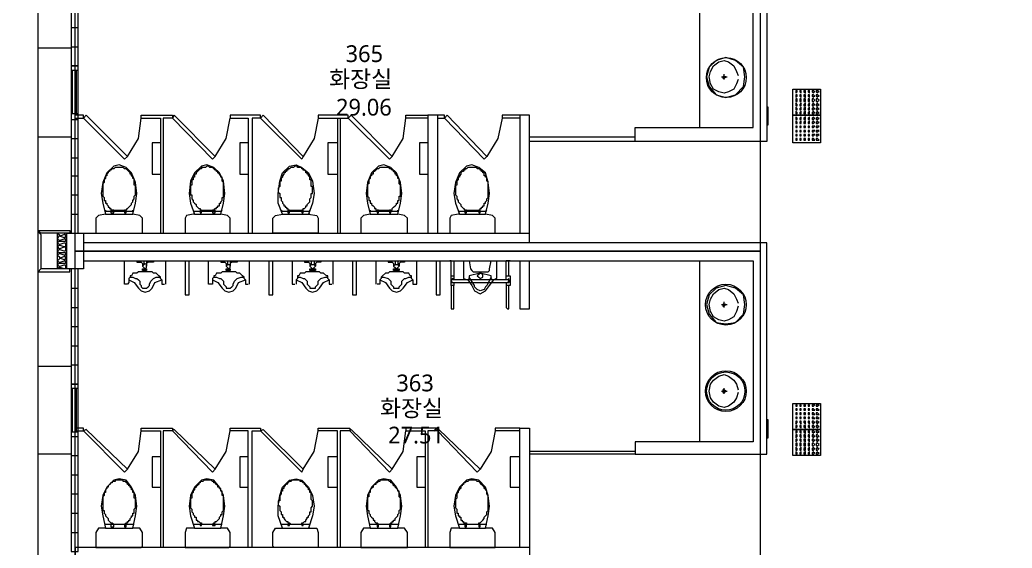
# Model space of a CAD drawing. Header units: millimetres. Extents: x -4020 to 126975, y -1911 to 106713.
# Drawn here: x 61812 to 73053, y 57864 to 63850 of the extents above; entities that cross this region are included whole.
import ezdxf

# ---------------------------------------------------------------- set-up
doc = ezdxf.new("R2010")
doc.units = ezdxf.units.MM
doc.layers.add('PDF_문자', color=7, linetype='Continuous')
doc.layers.add('PDF_형상', color=7, linetype='Continuous')
doc.styles.add('PDF 맑은 고딕', font='malgun.ttf')

msp = doc.modelspace()

# ---------------------------------------------------------------- linework, layer by layer
at = {"layer": 'PDF_형상', "lineweight": 5}
for points in [[(62440, 46073), (62440, 49773), (62440, 51172), (62440, 56270), (62440, 57669), (62440, 61229), (62440, 64975), (62440, 72483), (62440, 83722), (62440, 84064), (52258, 84064), (52258, 87779), (62440, 87779), (62440, 87733), (74083, 87733), (80938, 87733), (80938, 79976), (80938, 72483), (80938, 64975), (80938, 53721), (80938, 42202)], [(74083, 42202), (74083, 53721), (74083, 64975), (74083, 72483), (74083, 79976), (74083, 87733), (62440, 87733), (62440, 87779), (52258, 87779), (52258, 84064), (62440, 84064), (62440, 83722), (71689, 83722), (71689, 72483), (71689, 64975), (70197, 64975), (70197, 61229), (70197, 57669), (70197, 49773), (71689, 49773), (71689, 42218)], [(67772, 39389), (67772, 41798), (62020, 41798), (62020, 84002)], [(70274, 64354), (70274, 64882), (70274, 62473), (68782, 62473), (68782, 62628), (70119, 62628), (70119, 64882), (70119, 64354)], [(69513, 62628), (69513, 64882), (69513, 64354)], [(62393, 64633), (62393, 61431), (62471, 61431), (62471, 64633)], [(62393, 63763), (62471, 63763)], [(62393, 63530), (62020, 63530)], [(62393, 63545), (62471, 63545)], [(62393, 63328), (62471, 63328)], [(69948, 63172), (69932, 63125), (69901, 63063), (69839, 63032), (69792, 63017), (69730, 63032), (69668, 63063), (69637, 63125), (69621, 63203), (69637, 63265), (69668, 63328), (69730, 63374), (69792, 63390), (69839, 63374), (69901, 63328), (69932, 63265), (69948, 63219)], [(62409, 62783), (62409, 63281)], [(62455, 62783), (62455, 63281)], [(69761, 63203), (69823, 63203)], [(69792, 63172), (69792, 63234)], [(62440, 62737), (62533, 62737), (62999, 62271), (63030, 62302), (62564, 62768), (62533, 62737), (62533, 62768), (62440, 62768)], [(63030, 62302), (63155, 62504), (63186, 62737), (63186, 62768), (63543, 62768), (63543, 62737), (63994, 62271), (64025, 62302), (63559, 62768), (63543, 62737), (63435, 62737), (63435, 61431)], [(63186, 62737), (63404, 62737), (63404, 61431)], [(64025, 62302), (64150, 62504), (64196, 62737)], [(65020, 62302), (65005, 62271), (64538, 62737), (64538, 62768), (64196, 62768), (64196, 62737), (64398, 62737), (64398, 61431)], [(65191, 62737), (65440, 62737), (65533, 62737), (65564, 62768), (66031, 62302), (65999, 62271), (65533, 62737), (65533, 62768), (65191, 62768), (65191, 62737), (65145, 62504), (65020, 62302), (64569, 62768), (64538, 62737), (64445, 62737), (64445, 61431)], [(65409, 62737), (65409, 61431)], [(65440, 62737), (65440, 61431)], [(66031, 62302), (66155, 62504), (66186, 62737), (66186, 62768), (66435, 62768), (66435, 61431)], [(66435, 62737), (66186, 62737)], [(66544, 62737), (66621, 62737), (66652, 62768), (67103, 62302), (67072, 62271), (66621, 62737), (66621, 62768), (66544, 62768), (66435, 62768)], [(66544, 62768), (66544, 61431)], [(67585, 61322), (67585, 62768), (67476, 62768), (67274, 62768), (67274, 62737), (67228, 62504), (67103, 62302)], [(67476, 62737), (67274, 62737)], [(67476, 62768), (67476, 61431)], [(62393, 62519), (62020, 62519)], [(62393, 62504), (62471, 62504)], [(68782, 62519), (67585, 62519)], [(63404, 62457), (63310, 62457), (63310, 62100), (63404, 62100)], [(64398, 62457), (64305, 62457), (64305, 62100), (64398, 62100)], [(65409, 62457), (65300, 62457), (65300, 62100), (65409, 62100)], [(66435, 62457), (66341, 62457), (66341, 62100), (66435, 62100)], [(68782, 62473), (67585, 62473)], [(62393, 62286), (62471, 62286)], [(64787, 61649), (65098, 61649), (65082, 61649), (65176, 61633), (65191, 61602), (65191, 61431), (64694, 61431), (64678, 61431), (64678, 61602), (64709, 61633), (64787, 61649), (64740, 61773), (64740, 61882), (64756, 62022), (64787, 62115), (64865, 62193), (64942, 62208), (65005, 62177), (65082, 62115), (65129, 62022), (65145, 61882), (65129, 61773), (65082, 61649)], [(62393, 62084), (62471, 62084)], [(62393, 61866), (62471, 61866)], [(62393, 61649), (62471, 61649)], [(62782, 61695), (62782, 61680), (63093, 61680), (63093, 61695)], [(62782, 61649), (63093, 61649)], [(63777, 61695), (63777, 61680), (63792, 61680), (64087, 61680), (64103, 61695)], [(63792, 61649), (64087, 61649)], [(64771, 61695), (64787, 61680), (65082, 61680), (65098, 61680), (65098, 61695)], [(65782, 61695), (65782, 61680), (66093, 61680), (66093, 61695)], [(65782, 61649), (66093, 61649)], [(66777, 61695), (66777, 61680), (66792, 61680), (67088, 61680), (67103, 61695)], [(66792, 61649), (67088, 61649)], [(62533, 61431), (62533, 61027), (62346, 61027), (62346, 61431), (67585, 61431)], [(62533, 61120), (70119, 61120), (70119, 59068), (68782, 59068), (68782, 58928), (70274, 58928), (70274, 61322), (62533, 61322)], [(63046, 60903), (63108, 60872), (63155, 60809), (63186, 60778), (63233, 60763), (63279, 60778), (63310, 60809), (63341, 60872), (63419, 60903), (63404, 60918), (63404, 60934), (63388, 60949), (63357, 60980), (63326, 60980), (63310, 60996), (63264, 60996), (63233, 60996), (63186, 60996), (63155, 60996), (63139, 60980), (63124, 60980), (63093, 60980), (63077, 60949), (63062, 60949), (63062, 60934), (63046, 60918), (63046, 60903), (63046, 60872), (63030, 60856), (63015, 60856), (62999, 60856), (62999, 60996), (62999, 61120)], [(63139, 61120), (63139, 61105), (63186, 61105), (63201, 61089), (63201, 61058)], [(63326, 61120), (63326, 61105), (63264, 61105), (63248, 61089), (63248, 61058), (63248, 61074), (63233, 61089), (63217, 61074), (63201, 61058), (63217, 61042), (63233, 61027), (63248, 61042), (63248, 61058)], [(63217, 61120), (63217, 61074)], [(63248, 61120), (63248, 61074)], [(63466, 60856), (63466, 60996), (63466, 61120)], [(63683, 61120), (63683, 60732), (63730, 60732), (63730, 61120)], [(63994, 60903), (64056, 60872), (64103, 60809), (64134, 60778), (64181, 60763), (64227, 60778), (64258, 60809), (64290, 60872), (64367, 60903), (64352, 60918), (64352, 60934), (64336, 60949), (64305, 60980), (64274, 60980), (64258, 60996), (64212, 60996), (64181, 60996), (64134, 60996), (64103, 60996), (64087, 60980), (64072, 60980), (64041, 60980), (64025, 60949), (64010, 60949), (64010, 60934), (63994, 60918), (63994, 60903), (63994, 60872), (63994, 60856), (63979, 60856), (63963, 60856), (63948, 60856), (63948, 60996), (63948, 61120)], [(64087, 61120), (64087, 61105), (64134, 61105), (64150, 61089), (64150, 61058)], [(64274, 61120), (64274, 61105), (64212, 61105), (64196, 61089), (64196, 61058), (64196, 61074), (64181, 61074), (64165, 61074), (64150, 61058), (64165, 61042), (64181, 61027), (64196, 61042), (64196, 61058)], [(64165, 61120), (64165, 61074)], [(64196, 61120), (64196, 61074)], [(64414, 60856), (64414, 60996), (64414, 61120)], [(64632, 61120), (64632, 60732), (64678, 60732), (64678, 61120)], [(64896, 61120), (64896, 60996), (64896, 60856), (64911, 60856), (64927, 60856)], [(65036, 61120), (65036, 61105), (65082, 61105), (65098, 61089), (65098, 61058)], [(65222, 61120), (65222, 61105), (65176, 61105), (65160, 61089), (65160, 61058), (65145, 61074), (65129, 61074), (65113, 61074), (65098, 61058), (65113, 61042), (65129, 61027), (65145, 61042), (65160, 61058)], [(65113, 61120), (65113, 61074)], [(65145, 61120), (65145, 61074)], [(65362, 60856), (65362, 60996), (65362, 61120)], [(65580, 61120), (65580, 60732), (65626, 60732), (65626, 61120)], [(65844, 61120), (65844, 60996), (65844, 60856)], [(65984, 61120), (65984, 61105), (66031, 61105), (66046, 61089), (66046, 61058)], [(66170, 61120), (66170, 61105), (66124, 61105), (66108, 61089), (66108, 61058), (66093, 61074), (66077, 61074), (66062, 61074), (66046, 61058), (66062, 61042), (66077, 61027), (66093, 61042), (66108, 61058)], [(66062, 61120), (66062, 61074)], [(66093, 61120), (66093, 61074)], [(66264, 60903), (66264, 60872), (66264, 60856), (66279, 60856), (66295, 60856), (66310, 60856), (66310, 60996), (66310, 61120)], [(66528, 61120), (66528, 60732), (66575, 60732), (66575, 61120)], [(66699, 60949), (66699, 61120), (66730, 61120), (66730, 60949), (66730, 60903), (66715, 60918), (66699, 60903), (66699, 60887), (66699, 60872), (66715, 60872), (66730, 60872), (66730, 60840), (66699, 60840), (66699, 60592), (66699, 60576), (66715, 60576), (66730, 60576), (66730, 60592), (66730, 60840)], [(66730, 61120), (66746, 61120), (66761, 61120)], [(66839, 61120), (66839, 60918), (66886, 60903), (66932, 60840), (66963, 60778), (67025, 60747), (67088, 60778), (67134, 60840), (67181, 60903), (67165, 60903), (67150, 60918), (67150, 60934), (67150, 60949), (67025, 60980), (66901, 60949), (66901, 60934), (66901, 60918), (66886, 60903)], [(66901, 61120), (66917, 61027), (66932, 61011), (66948, 60996), (67025, 60996), (67119, 60996), (67134, 61011), (67134, 61027), (67150, 61120)], [(67212, 61120), (67212, 60918), (67181, 60903)], [(67321, 60903), (67321, 60949), (67321, 61120), (67336, 61120)], [(67367, 61120), (67321, 61120)], [(67352, 60949), (67352, 61120)], [(67476, 61120), (67476, 60576), (67585, 60576), (67585, 61120)], [(69513, 59068), (69513, 61120)], [(63062, 60934), (63077, 60934), (63093, 60934), (63124, 60918), (63139, 60918), (63155, 60903), (63170, 60887), (63170, 60856), (63186, 60840), (63186, 60825), (63201, 60809), (63217, 60809), (63233, 60809), (63248, 60809), (63264, 60825), (63279, 60840), (63279, 60856), (63295, 60887), (63310, 60903), (63326, 60918), (63357, 60934), (63372, 60934), (63404, 60934)], [(63217, 61027), (63233, 61027), (63248, 61027)], [(64010, 60934), (64025, 60934), (64041, 60934), (64072, 60918), (64087, 60918), (64103, 60903), (64119, 60887), (64119, 60856), (64134, 60840), (64150, 60825), (64150, 60809), (64165, 60809), (64181, 60809), (64196, 60809), (64212, 60825), (64227, 60840), (64227, 60856), (64243, 60887), (64258, 60903), (64274, 60918), (64321, 60934), (64352, 60934)], [(64165, 61027), (64181, 61027), (64196, 61027)], [(64942, 60903), (65005, 60872), (65051, 60809), (65082, 60778), (65129, 60763), (65176, 60778), (65207, 60809), (65253, 60872), (65316, 60903), (65300, 60918), (65300, 60934), (65300, 60949), (65284, 60949), (65253, 60980), (65222, 60980), (65207, 60996), (65176, 60996), (65129, 60996), (65082, 60996), (65051, 60996), (65036, 60980), (64989, 60980), (64974, 60949), (64958, 60949), (64958, 60934), (64958, 60918), (64942, 60903), (64942, 60872), (64942, 60856)], [(64958, 60934), (64974, 60934), (64989, 60934), (65020, 60918), (65036, 60918), (65051, 60903), (65067, 60887), (65067, 60856), (65082, 60840), (65098, 60825), (65098, 60809), (65113, 60809), (65129, 60809), (65145, 60809), (65160, 60809), (65160, 60825), (65176, 60840), (65191, 60856), (65191, 60887), (65207, 60903), (65222, 60918), (65269, 60934), (65284, 60934), (65300, 60934)], [(65113, 61027), (65129, 61027)], [(65145, 61027), (65160, 61027)], [(65891, 60903), (65953, 60872), (65999, 60809), (66031, 60778), (66077, 60763), (66124, 60778), (66155, 60809), (66202, 60872), (66264, 60903), (66248, 60918), (66248, 60934), (66248, 60949), (66233, 60949), (66217, 60980), (66170, 60980), (66155, 60996), (66124, 60996), (66077, 60996), (66031, 60996), (65999, 60996), (65984, 60980), (65953, 60980), (65922, 60949), (65906, 60934), (65906, 60918), (65891, 60903), (65891, 60872), (65891, 60856), (65860, 60856)], [(65906, 60934), (65922, 60934), (65937, 60934), (65984, 60918), (65999, 60903), (66015, 60887), (66015, 60856), (66031, 60840), (66046, 60825), (66046, 60809), (66062, 60809), (66077, 60809), (66093, 60809), (66108, 60809), (66108, 60825), (66124, 60840), (66139, 60856), (66139, 60887), (66155, 60903), (66170, 60918), (66186, 60918), (66217, 60934), (66233, 60934), (66248, 60934)], [(66062, 61027), (66077, 61027)], [(66093, 61027), (66108, 61027)], [(66699, 60840), (66699, 60949), (66730, 60949)], [(67150, 60934), (67103, 60840), (67088, 60825), (67072, 60794), (67025, 60778), (66994, 60794), (66963, 60825), (66963, 60840), (66901, 60934)], [(67321, 60949), (67367, 60949), (67367, 60840), (67321, 60840)], [(63419, 60903), (63419, 60872), (63419, 60856), (63450, 60856)], [(64367, 60903), (64367, 60872), (64367, 60856), (64398, 60856)], [(65316, 60903), (65316, 60872), (65316, 60856), (65347, 60856)], [(67321, 60872), (67321, 60840), (67321, 60592), (67336, 60576), (67352, 60576), (67352, 60592), (67352, 60840)], [(67336, 60872), (67352, 60887), (67352, 60903), (67336, 60903)], [(62393, 60809), (62471, 60809)], [(69948, 60607), (69932, 60545), (69901, 60483), (69839, 60452), (69792, 60436), (69730, 60452), (69668, 60483), (69637, 60545), (69621, 60623), (69637, 60685), (69668, 60747), (69730, 60794), (69792, 60809), (69839, 60794), (69901, 60747), (69932, 60685), (69948, 60638)], [(62393, 60592), (62471, 60592)], [(69761, 60623), (69823, 60623)], [(69792, 60592), (69792, 60654)], [(62393, 60374), (62471, 60374)], [(62393, 60156), (62471, 60156)], [(62393, 59923), (62020, 59923)], [(62393, 59939), (62471, 59939)], [(69948, 59628), (69932, 59566), (69901, 59519), (69839, 59472), (69792, 59457), (69730, 59472), (69668, 59519), (69637, 59566), (69621, 59643), (69637, 59721), (69668, 59768), (69730, 59814), (69792, 59830), (69839, 59814), (69901, 59768), (69932, 59721), (69948, 59659)], [(62393, 59721), (62471, 59721)], [(62409, 59177), (62409, 59675)], [(62455, 59177), (62455, 59675)], [(69761, 59643), (69823, 59643)], [(69792, 59612), (69792, 59675)], [(62440, 59193), (62533, 59193), (62999, 58726), (63030, 58757), (62564, 59208), (62533, 59193), (62533, 59224), (62440, 59224)], [(63030, 58757), (63155, 58960), (63186, 59193), (63186, 59224), (63543, 59224), (63543, 59193), (63994, 58726), (64025, 58757), (63559, 59208), (63543, 59193), (63435, 59193), (63435, 57871)], [(63186, 59193), (63404, 59193), (63404, 57871)], [(64025, 58757), (64150, 58960), (64196, 59193)], [(64398, 57871), (64398, 59193), (64196, 59193), (64196, 59224), (64538, 59224), (64538, 59193), (65005, 58726), (65020, 58757)], [(64445, 57871), (64445, 59193), (64538, 59193), (64569, 59208), (65020, 58757), (65145, 58960), (65191, 59193), (65191, 59224), (65549, 59224), (65549, 59193), (65999, 58726), (66031, 58757), (65564, 59208), (65549, 59193), (65440, 59193), (65440, 57871)], [(65409, 57871), (65409, 59193), (65191, 59193)], [(66031, 58757), (66155, 58960), (66186, 59193)], [(67476, 59224), (67196, 59224), (67196, 59193), (67150, 58960), (67025, 58757), (66994, 58726), (66544, 59193), (66544, 59224), (66186, 59224), (66186, 59193), (66404, 59193), (66404, 57871)], [(67025, 58757), (66559, 59208), (66544, 59193), (66435, 59193), (66435, 57871)], [(67476, 59193), (67196, 59193)], [(67476, 57871), (67476, 59224), (67585, 59224), (67585, 57778)], [(62393, 58928), (62020, 58928)], [(62393, 58913), (62471, 58913)], [(68782, 58960), (67585, 58960)], [(68782, 58928), (67585, 58928)], [(63404, 58897), (63310, 58897), (63310, 58555), (63404, 58555)], [(64398, 58897), (64305, 58897), (64305, 58555), (64398, 58555)], [(65409, 58897), (65300, 58897), (65300, 58555), (65409, 58555)], [(66404, 58897), (66310, 58897), (66310, 58555), (66404, 58555)], [(67476, 58897), (67367, 58897), (67367, 58555), (67476, 58555)], [(62393, 58695), (62471, 58695)], [(64787, 58089), (65098, 58089), (65082, 58089), (65176, 58089), (65191, 58042), (65191, 57887), (65191, 57871), (64694, 57871), (64678, 57887), (64678, 58042), (64709, 58089), (64787, 58089), (64740, 58229), (64740, 58338), (64756, 58462), (64787, 58555), (64865, 58633), (64942, 58649), (65005, 58633), (65082, 58555), (65129, 58462), (65145, 58338), (65129, 58229), (65082, 58089)], [(62393, 58478), (62471, 58478)], [(62393, 58260), (62471, 58260)], [(62782, 58136), (63093, 58136), (63108, 58136)], [(63777, 58136), (63792, 58136), (64087, 58136), (64103, 58136)], [(64771, 58136), (64787, 58136), (65082, 58136), (65098, 58136)], [(65782, 58136), (66093, 58136), (66108, 58136)], [(66777, 58136), (66792, 58136), (67088, 58136), (67103, 58136)], [(62393, 58042), (62471, 58042)], [(62782, 58089), (63093, 58089)], [(63792, 58089), (64087, 58089)], [(65782, 58089), (66093, 58089)], [(66792, 58089), (67088, 58089)], [(67585, 57871), (62440, 57871), (62440, 57778)]]:
    msp.add_lwpolyline(points, dxfattribs=at)
for points in [[(62440, 61229), (62440, 64975), (70197, 64975), (70197, 61229)], [(70026, 63203), (70010, 63312), (69917, 63390), (69808, 63421), (69699, 63390), (69621, 63312), (69590, 63203), (69621, 63094), (69699, 63001), (69808, 62970), (69917, 63001), (70010, 63094)], [(62471, 63281), (62471, 63328), (62393, 63328), (62393, 63281)], [(69808, 63203), (69792, 63203), (69792, 63219), (69777, 63203), (69777, 63188), (69792, 63188)], [(70570, 62768), (70570, 63063), (70881, 63063), (70881, 62768)], [(70616, 63032), (70616, 63048), (70601, 63048), (70601, 63032), (70601, 63017)], [(70616, 62986), (70616, 63001), (70601, 63001), (70601, 62986), (70601, 62970)], [(70616, 62939), (70616, 62954), (70601, 62954), (70601, 62939), (70601, 62923), (70616, 62923)], [(70663, 63032), (70663, 63048), (70647, 63048), (70647, 63032), (70663, 63017)], [(70663, 62986), (70663, 63001), (70647, 63001), (70647, 62986), (70663, 62970)], [(70663, 62939), (70663, 62954), (70647, 62954), (70647, 62939), (70647, 62923), (70663, 62923)], [(70710, 63032), (70710, 63048), (70694, 63048), (70694, 63032), (70710, 63017)], [(70710, 62986), (70710, 63001), (70694, 63001), (70694, 62986), (70710, 62970)], [(70710, 62939), (70710, 62954), (70694, 62954), (70694, 62939), (70694, 62923), (70710, 62923)], [(70756, 63032), (70756, 63048), (70741, 63048), (70741, 63032), (70756, 63017)], [(70756, 62986), (70756, 63001), (70741, 63001), (70741, 62986), (70756, 62970)], [(70756, 62939), (70756, 62954), (70741, 62954), (70741, 62939), (70741, 62923), (70756, 62923)], [(70818, 63032), (70803, 63048), (70787, 63048), (70787, 63032), (70803, 63017), (70803, 63032)], [(70818, 62986), (70803, 63001), (70787, 63001), (70787, 62986), (70803, 62970), (70803, 62986)], [(70818, 62939), (70803, 62954), (70787, 62954), (70787, 62939), (70787, 62923), (70803, 62923)], [(70865, 63032), (70849, 63048), (70834, 63048), (70834, 63032), (70849, 63017), (70849, 63032)], [(70865, 62986), (70849, 63001), (70834, 63001), (70834, 62986), (70849, 62970), (70849, 62986)], [(70865, 62939), (70849, 62954), (70834, 62954), (70834, 62939), (70834, 62923), (70849, 62923)], [(70290, 62659), (70290, 62861), (70274, 62861), (70274, 62659)], [(70616, 62892), (70601, 62908), (70601, 62892), (70601, 62877), (70616, 62877)], [(70616, 62846), (70601, 62861), (70601, 62846), (70601, 62830), (70616, 62830)], [(70663, 62892), (70663, 62908), (70647, 62892), (70647, 62877), (70663, 62877)], [(70663, 62846), (70663, 62861), (70647, 62846), (70647, 62830), (70663, 62830)], [(70710, 62892), (70710, 62908), (70694, 62892), (70694, 62877), (70710, 62877)], [(70710, 62846), (70710, 62861), (70694, 62846), (70694, 62830), (70710, 62830)], [(70756, 62892), (70756, 62908), (70741, 62892), (70741, 62877), (70756, 62877)], [(70756, 62846), (70756, 62861), (70741, 62846), (70741, 62830), (70756, 62830)], [(70818, 62892), (70803, 62892), (70803, 62908), (70787, 62892), (70787, 62877), (70803, 62877)], [(70818, 62846), (70803, 62846), (70803, 62861), (70787, 62846), (70787, 62830), (70803, 62830)], [(70865, 62892), (70849, 62892), (70849, 62908), (70834, 62892), (70834, 62877), (70849, 62877)], [(70865, 62846), (70849, 62846), (70849, 62861), (70834, 62846), (70834, 62830), (70849, 62830)], [(62471, 62721), (62471, 62783), (62393, 62783), (62393, 62721)], [(70570, 62457), (70570, 62768), (70881, 62768), (70881, 62457)], [(70616, 62799), (70601, 62815), (70601, 62799), (70601, 62783), (70616, 62783)], [(70616, 62737), (70601, 62752), (70601, 62737), (70601, 62721), (70616, 62721)], [(70663, 62799), (70663, 62815), (70647, 62799), (70647, 62783), (70663, 62783)], [(70663, 62737), (70663, 62752), (70647, 62737), (70647, 62721), (70663, 62721)], [(70710, 62799), (70710, 62815), (70694, 62799), (70694, 62783), (70710, 62783)], [(70710, 62737), (70710, 62752), (70694, 62737), (70694, 62721), (70710, 62721)], [(70756, 62799), (70756, 62815), (70741, 62799), (70741, 62783), (70756, 62783)], [(70756, 62737), (70756, 62752), (70741, 62737), (70741, 62721), (70756, 62721)], [(70818, 62799), (70803, 62799), (70803, 62815), (70787, 62799), (70787, 62783), (70803, 62783)], [(70818, 62737), (70803, 62737), (70803, 62752), (70787, 62737), (70787, 62721), (70803, 62721)], [(70865, 62799), (70849, 62799), (70849, 62815), (70834, 62799), (70834, 62783), (70849, 62783)], [(70865, 62737), (70849, 62737), (70849, 62752), (70834, 62737), (70834, 62721), (70849, 62721)], [(70616, 62690), (70601, 62706), (70601, 62690), (70601, 62675), (70616, 62675)], [(70616, 62644), (70601, 62644), (70601, 62628), (70616, 62628)], [(70663, 62690), (70663, 62706), (70647, 62690), (70647, 62675), (70663, 62675)], [(70663, 62644), (70647, 62644), (70647, 62628), (70663, 62628)], [(70710, 62690), (70710, 62706), (70694, 62690), (70694, 62675), (70710, 62675)], [(70710, 62644), (70694, 62644), (70694, 62628), (70710, 62628)], [(70756, 62690), (70756, 62706), (70741, 62690), (70741, 62675), (70756, 62675)], [(70756, 62644), (70741, 62644), (70741, 62628), (70756, 62628)], [(70818, 62690), (70803, 62690), (70803, 62706), (70787, 62690), (70787, 62675), (70803, 62675)], [(70818, 62644), (70803, 62644), (70787, 62644), (70787, 62628), (70803, 62628)], [(70865, 62690), (70849, 62690), (70849, 62706), (70834, 62690), (70834, 62675), (70849, 62675)], [(70865, 62644), (70849, 62644), (70834, 62644), (70834, 62628), (70849, 62628)], [(70616, 62597), (70601, 62597), (70601, 62581), (70616, 62581)], [(70616, 62550), (70601, 62550), (70601, 62535), (70616, 62535)], [(70616, 62488), (70616, 62504), (70601, 62504), (70601, 62488)], [(70663, 62597), (70647, 62597), (70647, 62581), (70663, 62581)], [(70663, 62550), (70647, 62550), (70647, 62535), (70663, 62535)], [(70663, 62488), (70663, 62504), (70647, 62504), (70647, 62488)], [(70710, 62597), (70694, 62597), (70694, 62581), (70710, 62581)], [(70710, 62550), (70694, 62550), (70694, 62535), (70710, 62535)], [(70710, 62488), (70710, 62504), (70694, 62504), (70694, 62488)], [(70756, 62597), (70741, 62597), (70741, 62581), (70756, 62581)], [(70756, 62550), (70741, 62550), (70741, 62535), (70756, 62535)], [(70756, 62488), (70756, 62504), (70741, 62504), (70741, 62488)], [(70818, 62597), (70803, 62597), (70787, 62597), (70787, 62581), (70803, 62581)], [(70818, 62550), (70803, 62550), (70787, 62550), (70787, 62535), (70803, 62535)], [(70818, 62488), (70803, 62504), (70787, 62504), (70787, 62488), (70803, 62488)], [(70865, 62597), (70849, 62597), (70834, 62597), (70834, 62581), (70849, 62581)], [(70865, 62550), (70849, 62550), (70834, 62550), (70834, 62535), (70849, 62535)], [(70865, 62488), (70849, 62504), (70834, 62504), (70834, 62488), (70849, 62488)], [(63093, 61649), (63124, 61773), (63139, 61882), (63124, 62006), (63077, 62115), (63015, 62177), (62937, 62208), (62875, 62193), (62797, 62115), (62751, 62006), (62735, 61882), (62751, 61773), (62782, 61649), (62704, 61633), (62673, 61602), (62673, 61431), (62688, 61431), (63186, 61431), (63201, 61431), (63201, 61602), (63170, 61633)], [(63015, 61695), (63030, 61711), (63046, 61726), (63062, 61742), (63077, 61758), (63077, 61773), (63093, 61789), (63093, 61804), (63108, 61820), (63108, 61835), (63108, 61851), (63124, 61866), (63124, 61882), (63124, 61897), (63124, 61913), (63124, 61929), (63124, 61944), (63124, 61960), (63124, 61975), (63108, 61975), (63108, 61991), (63108, 62006), (63108, 62022), (63108, 62037), (63108, 62053), (63093, 62053), (63093, 62068), (63077, 62084), (63077, 62100), (63062, 62100), (63062, 62115), (63046, 62131), (63030, 62146), (63015, 62162), (62999, 62162), (62984, 62177), (62968, 62177), (62953, 62177), (62937, 62177), (62922, 62177), (62906, 62177), (62891, 62177), (62875, 62162), (62859, 62162), (62844, 62146), (62828, 62146), (62828, 62131), (62813, 62131), (62813, 62115), (62797, 62100), (62797, 62084), (62782, 62084), (62782, 62068), (62782, 62053), (62766, 62037), (62766, 62022), (62766, 62006), (62751, 61991), (62751, 61975), (62751, 61960), (62751, 61944), (62751, 61929), (62751, 61913), (62751, 61897), (62751, 61882), (62751, 61866), (62751, 61851), (62766, 61835), (62766, 61820), (62766, 61804), (62782, 61804), (62782, 61789), (62782, 61773), (62797, 61773), (62797, 61758), (62813, 61742), (62813, 61726), (62828, 61726), (62828, 61711), (62844, 61711), (62844, 61695), (62859, 61695), (62875, 61695), (62891, 61695), (62906, 61695), (62922, 61695), (62937, 61695), (62953, 61695), (62968, 61695), (62984, 61695), (62999, 61695)], [(64087, 61649), (64119, 61773), (64134, 61882), (64119, 62022), (64072, 62115), (64010, 62177), (63932, 62208), (63870, 62193), (63792, 62115), (63746, 62022), (63730, 61882), (63746, 61773), (63792, 61649), (63777, 61649), (63699, 61633), (63683, 61602), (63683, 61431), (64181, 61431), (64196, 61431), (64196, 61602), (64165, 61633)], [(64025, 61711), (64041, 61711), (64041, 61726), (64056, 61726), (64056, 61742), (64072, 61742), (64072, 61758), (64072, 61773), (64087, 61773), (64087, 61789), (64103, 61804), (64103, 61820), (64103, 61835), (64119, 61835), (64119, 61851), (64119, 61866), (64119, 61882), (64119, 61897), (64119, 61913), (64119, 61929), (64119, 61944), (64119, 61960), (64119, 61975), (64119, 61991), (64119, 62006), (64103, 62022), (64103, 62037), (64103, 62053), (64103, 62068), (64087, 62068), (64087, 62084), (64072, 62100), (64056, 62115), (64056, 62131), (64041, 62131), (64041, 62146), (64025, 62146), (64010, 62162), (63994, 62177), (63979, 62177), (63963, 62177), (63948, 62193), (63932, 62193), (63916, 62177), (63901, 62177), (63885, 62177), (63870, 62177), (63870, 62162), (63854, 62162), (63839, 62146), (63823, 62131), (63808, 62115), (63808, 62100), (63792, 62100), (63792, 62084), (63792, 62068), (63777, 62068), (63777, 62053), (63777, 62037), (63761, 62037), (63761, 62022), (63761, 62006), (63761, 61991), (63761, 61975), (63746, 61975), (63746, 61960), (63746, 61944), (63746, 61929), (63746, 61913), (63746, 61897), (63746, 61882), (63746, 61866), (63761, 61866), (63761, 61851), (63761, 61835), (63761, 61820), (63777, 61804), (63777, 61789), (63792, 61773), (63808, 61758), (63808, 61742), (63823, 61726), (63839, 61711), (63854, 61711), (63854, 61695), (63870, 61695), (63885, 61695), (63901, 61695), (63916, 61695), (63932, 61695), (63948, 61695), (63963, 61695), (63979, 61695), (63994, 61695), (64010, 61695)], [(65020, 61711), (65036, 61711), (65051, 61726), (65051, 61742), (65067, 61742), (65067, 61758), (65082, 61773), (65098, 61789), (65098, 61804), (65098, 61820), (65113, 61835), (65113, 61851), (65113, 61866), (65113, 61882), (65129, 61882), (65129, 61897), (65129, 61913), (65129, 61929), (65129, 61944), (65129, 61960), (65113, 61960), (65113, 61975), (65113, 61991), (65113, 62006), (65113, 62022), (65113, 62037), (65098, 62037), (65098, 62053), (65098, 62068), (65082, 62084), (65082, 62100), (65067, 62100), (65067, 62115), (65051, 62115), (65051, 62131), (65036, 62146), (65020, 62146), (65020, 62162), (65005, 62162), (65005, 62177), (64989, 62177), (64974, 62177), (64958, 62177), (64958, 62193), (64942, 62193), (64927, 62193), (64911, 62177), (64896, 62177), (64880, 62177), (64865, 62162), (64849, 62162), (64849, 62146), (64834, 62146), (64834, 62131), (64818, 62131), (64818, 62115), (64803, 62115), (64803, 62100), (64787, 62084), (64787, 62068), (64771, 62053), (64771, 62037), (64771, 62022), (64756, 62022), (64756, 62006), (64756, 61991), (64756, 61975), (64756, 61960), (64740, 61944), (64740, 61929), (64740, 61913), (64740, 61897), (64756, 61882), (64756, 61866), (64756, 61851), (64756, 61835), (64771, 61835), (64771, 61820), (64771, 61804), (64787, 61789), (64787, 61773), (64803, 61758), (64803, 61742), (64818, 61742), (64818, 61726), (64834, 61726), (64834, 61711), (64849, 61711), (64849, 61695), (64865, 61695), (64880, 61695), (64896, 61695), (64911, 61695), (64927, 61695), (64942, 61695), (64958, 61695), (64974, 61695), (64989, 61695), (65005, 61695), (65020, 61695)], [(66093, 61649), (66124, 61773), (66139, 61882), (66124, 62006), (66077, 62115), (66015, 62177), (65937, 62208), (65875, 62193), (65797, 62115), (65751, 62006), (65735, 61882), (65751, 61773), (65782, 61649), (65704, 61633), (65673, 61602), (65673, 61431), (65689, 61431), (66186, 61431), (66202, 61431), (66202, 61602), (66170, 61633)], [(66031, 61695), (66031, 61711), (66046, 61726), (66062, 61742), (66077, 61758), (66077, 61773), (66093, 61773), (66093, 61789), (66093, 61804), (66108, 61804), (66108, 61820), (66108, 61835), (66108, 61851), (66124, 61851), (66124, 61866), (66124, 61882), (66124, 61897), (66124, 61913), (66124, 61929), (66124, 61944), (66124, 61960), (66124, 61975), (66108, 61991), (66108, 62006), (66108, 62022), (66108, 62037), (66108, 62053), (66093, 62053), (66093, 62068), (66093, 62084), (66077, 62084), (66077, 62100), (66062, 62100), (66062, 62115), (66046, 62131), (66046, 62146), (66031, 62146), (66015, 62162), (65999, 62162), (65999, 62177), (65984, 62177), (65968, 62177), (65953, 62177), (65937, 62177), (65922, 62177), (65906, 62177), (65891, 62177), (65875, 62162), (65860, 62162), (65844, 62146), (65828, 62131), (65813, 62131), (65813, 62115), (65813, 62100), (65797, 62100), (65797, 62084), (65782, 62084), (65782, 62068), (65782, 62053), (65766, 62037), (65766, 62022), (65766, 62006), (65766, 61991), (65751, 61991), (65751, 61975), (65751, 61960), (65751, 61944), (65751, 61929), (65751, 61913), (65751, 61897), (65751, 61882), (65751, 61866), (65751, 61851), (65766, 61835), (65766, 61820), (65766, 61804), (65782, 61804), (65782, 61789), (65782, 61773), (65797, 61773), (65797, 61758), (65813, 61742), (65828, 61726), (65828, 61711), (65844, 61711), (65844, 61695), (65860, 61695), (65875, 61695), (65891, 61695), (65906, 61695), (65922, 61695), (65937, 61695), (65953, 61695), (65968, 61695), (65984, 61695), (65999, 61695), (66015, 61695)], [(67088, 61649), (67119, 61773), (67134, 61882), (67119, 62006), (67088, 62115), (67010, 62177), (66932, 62208), (66870, 62193), (66792, 62115), (66746, 62006), (66730, 61882), (66746, 61773), (66792, 61649), (66777, 61649), (66699, 61633), (66683, 61602), (66683, 61431), (67181, 61431), (67196, 61431), (67196, 61602), (67165, 61633)], [(67025, 61695), (67025, 61711), (67041, 61711), (67041, 61726), (67057, 61726), (67057, 61742), (67072, 61742), (67072, 61758), (67072, 61773), (67088, 61773), (67088, 61789), (67103, 61804), (67103, 61820), (67119, 61835), (67119, 61851), (67119, 61866), (67119, 61882), (67119, 61897), (67119, 61913), (67119, 61929), (67119, 61944), (67119, 61960), (67119, 61975), (67119, 61991), (67119, 62006), (67119, 62022), (67103, 62022), (67103, 62037), (67103, 62053), (67103, 62068), (67088, 62068), (67088, 62084), (67072, 62084), (67072, 62100), (67072, 62115), (67057, 62115), (67057, 62131), (67041, 62131), (67041, 62146), (67025, 62146), (67025, 62162), (67010, 62162), (66994, 62162), (66994, 62177), (66979, 62177), (66963, 62177), (66948, 62177), (66932, 62177), (66917, 62177), (66901, 62177), (66886, 62177), (66870, 62162), (66854, 62162), (66854, 62146), (66839, 62146), (66839, 62131), (66823, 62131), (66808, 62115), (66808, 62100), (66792, 62084), (66792, 62068), (66777, 62068), (66777, 62053), (66777, 62037), (66761, 62022), (66761, 62006), (66761, 61991), (66761, 61975), (66746, 61975), (66746, 61960), (66746, 61944), (66746, 61929), (66746, 61913), (66746, 61897), (66746, 61882), (66746, 61866), (66761, 61851), (66761, 61835), (66761, 61820), (66777, 61804), (66777, 61789), (66792, 61773), (66808, 61758), (66808, 61742), (66823, 61726), (66839, 61711), (66854, 61695), (66870, 61695), (66886, 61695), (66901, 61695), (66917, 61695), (66932, 61695), (66948, 61695), (66963, 61695), (66979, 61695), (66994, 61695), (67010, 61695)], [(62875, 61695), (62844, 61695), (62844, 61664), (62875, 61664)], [(62999, 61695), (62999, 61664), (63015, 61664), (63015, 61695)], [(63870, 61695), (63854, 61695), (63854, 61664), (63870, 61664)], [(63994, 61695), (63994, 61664), (64025, 61664), (64025, 61695)], [(64865, 61695), (64849, 61695), (64849, 61664), (64865, 61664)], [(65005, 61695), (65005, 61664), (65020, 61664), (65020, 61695)], [(65875, 61695), (65860, 61695), (65860, 61664), (65875, 61664)], [(65999, 61695), (65999, 61664), (66015, 61664), (66015, 61695)], [(66870, 61695), (66854, 61695), (66854, 61664), (66870, 61664)], [(67010, 61695), (67010, 61664), (67025, 61664), (67025, 61695)], [(62051, 61431), (62020, 61462), (62378, 61462), (62378, 61431)], [(62051, 61027), (62020, 60996), (62378, 60996), (62378, 61027), (62051, 61027), (62020, 60996), (62020, 61447), (62051, 61416)], [(62269, 61400), (62253, 61400), (62238, 61369), (62253, 61353), (62269, 61353), (62315, 61369), (62331, 61369), (62331, 61353), (62331, 61338), (62315, 61338), (62269, 61338), (62253, 61338), (62238, 61322), (62253, 61307), (62269, 61307), (62315, 61322), (62331, 61322), (62331, 61307), (62331, 61291), (62331, 61276), (62315, 61276), (62269, 61291), (62253, 61291), (62238, 61276), (62253, 61260), (62269, 61260), (62315, 61276), (62331, 61276), (62331, 61260), (62331, 61245), (62331, 61229), (62315, 61229), (62269, 61245), (62253, 61245), (62238, 61229), (62253, 61213), (62269, 61213), (62315, 61213), (62331, 61213), (62331, 61198), (62331, 61182), (62315, 61182), (62269, 61198), (62253, 61198), (62238, 61182), (62253, 61167), (62269, 61151), (62253, 61136), (62238, 61120), (62253, 61105), (62269, 61105), (62315, 61120), (62331, 61120), (62331, 61105), (62331, 61089), (62315, 61089), (62269, 61089), (62253, 61089), (62238, 61074), (62253, 61058), (62269, 61058), (62315, 61074), (62331, 61074), (62331, 61058), (62331, 61042), (62331, 61027), (62315, 61027), (62269, 61042), (62253, 61042), (62238, 61027), (62238, 61431), (62253, 61416)], [(62269, 61400), (62315, 61384), (62331, 61384), (62331, 61400), (62331, 61416), (62315, 61416)], [(62269, 61151), (62315, 61136), (62331, 61136), (62331, 61151), (62331, 61167), (62315, 61167)], [(62440, 61229), (70197, 61229), (70197, 57669), (68393, 57669), (62440, 57669), (62440, 56270), (68285, 56270), (68393, 56270), (68393, 57669), (62440, 57669)], [(66699, 61120), (66683, 61120)], [(62471, 57825), (62471, 61027), (62393, 61027), (62393, 57825)], [(63248, 61027), (63248, 61011), (63201, 61011), (63201, 61027)], [(64196, 61027), (64196, 61011), (64150, 61011), (64150, 61027)], [(65160, 61027), (65160, 61011), (65098, 61011), (65098, 61027)], [(66108, 61027), (66108, 61011), (66046, 61011), (66046, 61027)], [(67057, 60949), (67057, 60965), (67025, 60980), (67010, 60965), (66994, 60949), (67010, 60934), (67025, 60918), (67057, 60934)], [(67336, 60903), (66715, 60903), (66699, 60903), (66699, 60887), (66715, 60872), (67336, 60872), (67352, 60872), (67367, 60887), (67352, 60903), (67352, 60918)], [(70026, 60623), (70010, 60732), (69917, 60809), (69808, 60840), (69699, 60809), (69621, 60732), (69590, 60623), (69621, 60514), (69699, 60421), (69808, 60405), (69917, 60421), (70010, 60514)], [(69808, 60623), (69792, 60623), (69792, 60638), (69777, 60623), (69777, 60607), (69792, 60607)], [(62471, 59675), (62471, 59721), (62393, 59721), (62393, 59675)], [(69808, 59643), (69792, 59659), (69777, 59659), (69777, 59643), (69777, 59628), (69792, 59628)], [(70570, 59208), (70570, 59504), (70881, 59504), (70881, 59208)], [(70616, 59488), (70601, 59488), (70601, 59472), (70616, 59472)], [(70663, 59488), (70647, 59488), (70647, 59472), (70663, 59472)], [(70710, 59488), (70694, 59488), (70694, 59472), (70710, 59472)], [(70756, 59488), (70741, 59488), (70741, 59472), (70756, 59472)], [(70818, 59488), (70803, 59488), (70787, 59488), (70787, 59472), (70803, 59472)], [(70865, 59488), (70849, 59488), (70834, 59488), (70834, 59472), (70849, 59472)], [(70616, 59426), (70616, 59441), (70601, 59441), (70601, 59426)], [(70616, 59379), (70616, 59395), (70601, 59395), (70601, 59379)], [(70663, 59426), (70663, 59441), (70647, 59441), (70647, 59426)], [(70663, 59379), (70663, 59395), (70647, 59395), (70647, 59379)], [(70710, 59426), (70710, 59441), (70694, 59441), (70694, 59426)], [(70710, 59379), (70710, 59395), (70694, 59395), (70694, 59379)], [(70756, 59426), (70756, 59441), (70741, 59441), (70741, 59426)], [(70756, 59379), (70756, 59395), (70741, 59395), (70741, 59379)], [(70818, 59426), (70803, 59441), (70787, 59441), (70787, 59426), (70803, 59426)], [(70818, 59379), (70803, 59395), (70787, 59395), (70787, 59379), (70803, 59379)], [(70865, 59426), (70849, 59441), (70834, 59441), (70834, 59426), (70849, 59426)], [(70865, 59379), (70849, 59395), (70834, 59395), (70834, 59379), (70849, 59379)], [(70290, 59115), (70290, 59317), (70274, 59317), (70274, 59115)], [(70616, 59333), (70616, 59348), (70601, 59348), (70601, 59333)], [(70616, 59286), (70616, 59301), (70601, 59301), (70601, 59286), (70601, 59270)], [(70616, 59239), (70616, 59255), (70601, 59255), (70601, 59239), (70601, 59224)], [(70663, 59333), (70663, 59348), (70647, 59348), (70647, 59333)], [(70663, 59286), (70663, 59301), (70647, 59301), (70647, 59286), (70663, 59270)], [(70663, 59239), (70663, 59255), (70647, 59255), (70647, 59239), (70663, 59224)], [(70710, 59333), (70710, 59348), (70694, 59348), (70694, 59333)], [(70710, 59286), (70710, 59301), (70694, 59301), (70694, 59286), (70710, 59270)], [(70710, 59239), (70710, 59255), (70694, 59255), (70694, 59239), (70710, 59224)], [(70756, 59333), (70756, 59348), (70741, 59348), (70741, 59333)], [(70756, 59286), (70756, 59301), (70741, 59301), (70741, 59286), (70756, 59270)], [(70756, 59239), (70756, 59255), (70741, 59255), (70741, 59239), (70756, 59224)], [(70818, 59333), (70803, 59348), (70787, 59348), (70787, 59333), (70803, 59333)], [(70818, 59286), (70803, 59301), (70787, 59301), (70787, 59286), (70803, 59270), (70803, 59286)], [(70818, 59239), (70803, 59255), (70787, 59255), (70787, 59239), (70803, 59224), (70803, 59239)], [(70865, 59333), (70849, 59348), (70834, 59348), (70834, 59333), (70849, 59333)], [(70865, 59286), (70849, 59301), (70834, 59301), (70834, 59286), (70849, 59270), (70849, 59286)], [(70865, 59239), (70849, 59255), (70834, 59255), (70834, 59239), (70849, 59224), (70849, 59239)], [(62471, 59130), (62471, 59177), (62393, 59177), (62393, 59130)], [(70570, 58913), (70570, 59208), (70881, 59208), (70881, 58913)], [(70616, 59177), (70616, 59193), (70601, 59193), (70601, 59177), (70601, 59162)], [(70616, 59130), (70616, 59146), (70601, 59146), (70601, 59130), (70601, 59115)], [(70663, 59177), (70663, 59193), (70647, 59193), (70647, 59177), (70663, 59162)], [(70663, 59130), (70663, 59146), (70647, 59146), (70647, 59130), (70663, 59115)], [(70710, 59177), (70710, 59193), (70694, 59193), (70694, 59177), (70710, 59162)], [(70710, 59130), (70710, 59146), (70694, 59146), (70694, 59130), (70710, 59115)], [(70756, 59177), (70756, 59193), (70741, 59193), (70741, 59177), (70756, 59162)], [(70756, 59130), (70756, 59146), (70741, 59146), (70741, 59130), (70756, 59115)], [(70818, 59177), (70803, 59193), (70787, 59193), (70787, 59177), (70803, 59162), (70803, 59177)], [(70818, 59130), (70803, 59146), (70787, 59146), (70787, 59130), (70803, 59115), (70803, 59130)], [(70865, 59177), (70849, 59193), (70834, 59193), (70834, 59177), (70849, 59162), (70849, 59177)], [(70865, 59130), (70849, 59146), (70834, 59146), (70834, 59130), (70849, 59115), (70849, 59130)], [(70616, 59084), (70616, 59099), (70601, 59099), (70601, 59084), (70601, 59068)], [(70616, 59037), (70616, 59053), (70601, 59053), (70601, 59037), (70601, 59022), (70616, 59022)], [(70663, 59084), (70663, 59099), (70647, 59099), (70647, 59084), (70663, 59068)], [(70663, 59037), (70663, 59053), (70647, 59053), (70647, 59037), (70647, 59022), (70663, 59022)], [(70710, 59084), (70710, 59099), (70694, 59099), (70694, 59084), (70710, 59068)], [(70710, 59037), (70710, 59053), (70694, 59053), (70694, 59037), (70694, 59022), (70710, 59022)], [(70756, 59084), (70756, 59099), (70741, 59099), (70741, 59084), (70756, 59068)], [(70756, 59037), (70756, 59053), (70741, 59053), (70741, 59037), (70741, 59022), (70756, 59022)], [(70818, 59084), (70803, 59099), (70787, 59099), (70787, 59084), (70803, 59068), (70803, 59084)], [(70818, 59037), (70803, 59053), (70787, 59053), (70787, 59037), (70787, 59022), (70803, 59022)], [(70865, 59084), (70849, 59099), (70834, 59099), (70834, 59084), (70849, 59068), (70849, 59084)], [(70865, 59037), (70849, 59053), (70834, 59053), (70834, 59037), (70834, 59022), (70849, 59022)], [(70616, 58991), (70601, 59006), (70601, 58991), (70601, 58975), (70616, 58975)], [(70616, 58944), (70601, 58960), (70601, 58944), (70601, 58928), (70616, 58928)], [(70663, 58991), (70663, 59006), (70647, 58991), (70647, 58975), (70663, 58975)], [(70663, 58944), (70663, 58960), (70647, 58944), (70647, 58928), (70663, 58928)], [(70710, 58991), (70710, 59006), (70694, 58991), (70694, 58975), (70710, 58975)], [(70710, 58944), (70710, 58960), (70694, 58944), (70694, 58928), (70710, 58928)], [(70756, 58991), (70756, 59006), (70741, 58991), (70741, 58975), (70756, 58975)], [(70756, 58944), (70756, 58960), (70741, 58944), (70741, 58928), (70756, 58928)], [(70818, 58991), (70803, 58991), (70803, 59006), (70787, 58991), (70787, 58975), (70803, 58975)], [(70818, 58944), (70803, 58944), (70803, 58960), (70787, 58944), (70787, 58928), (70803, 58928)], [(70865, 58991), (70849, 58991), (70849, 59006), (70834, 58991), (70834, 58975), (70849, 58975)], [(70865, 58944), (70849, 58944), (70849, 58960), (70834, 58944), (70834, 58928), (70849, 58928)], [(63093, 58089), (63124, 58229), (63139, 58338), (63124, 58462), (63077, 58555), (63015, 58633), (62937, 58649), (62875, 58633), (62797, 58555), (62751, 58462), (62735, 58338), (62751, 58229), (62782, 58089), (62704, 58089), (62673, 58042), (62673, 57887), (62673, 57871), (62688, 57871), (63186, 57871), (63201, 57887), (63201, 58042), (63170, 58089)], [(63015, 58151), (63030, 58151), (63030, 58167), (63046, 58167), (63046, 58182), (63062, 58182), (63062, 58198), (63077, 58213), (63077, 58229), (63093, 58229), (63093, 58244), (63093, 58260), (63108, 58260), (63108, 58276), (63108, 58291), (63108, 58307), (63124, 58322), (63124, 58338), (63124, 58353), (63124, 58369), (63124, 58384), (63124, 58400), (63124, 58415), (63124, 58431), (63108, 58431), (63108, 58447), (63108, 58462), (63108, 58478), (63108, 58493), (63093, 58493), (63093, 58509), (63093, 58524), (63077, 58524), (63077, 58540), (63062, 58555), (63062, 58571), (63046, 58571), (63046, 58586), (63030, 58586), (63030, 58602), (63015, 58602), (63015, 58618), (62999, 58618), (62984, 58618), (62984, 58633), (62968, 58633), (62953, 58633), (62937, 58633), (62922, 58633), (62906, 58633), (62891, 58633), (62891, 58618), (62875, 58618), (62859, 58618), (62859, 58602), (62844, 58602), (62828, 58586), (62813, 58571), (62813, 58555), (62797, 58555), (62797, 58540), (62782, 58524), (62782, 58509), (62782, 58493), (62766, 58493), (62766, 58478), (62766, 58462), (62751, 58447), (62751, 58431), (62751, 58415), (62751, 58400), (62751, 58384), (62751, 58369), (62751, 58353), (62751, 58338), (62751, 58322), (62751, 58307), (62751, 58291), (62766, 58291), (62766, 58276), (62766, 58260), (62782, 58244), (62782, 58229), (62797, 58213), (62813, 58198), (62813, 58182), (62828, 58167), (62844, 58151), (62859, 58151), (62875, 58136), (62891, 58136), (62906, 58136), (62922, 58136), (62937, 58136), (62953, 58136), (62968, 58136), (62984, 58136), (62999, 58136)], [(64087, 58089), (64119, 58229), (64134, 58338), (64119, 58462), (64072, 58555), (64010, 58633), (63932, 58649), (63870, 58633), (63792, 58555), (63746, 58462), (63730, 58338), (63746, 58229), (63792, 58089), (63777, 58089), (63699, 58089), (63683, 58042), (63683, 57887), (63683, 57871), (64181, 57871), (64196, 57887), (64196, 58042), (64165, 58089)], [(64025, 58151), (64025, 58167), (64041, 58167), (64056, 58182), (64072, 58198), (64072, 58213), (64087, 58229), (64087, 58244), (64103, 58244), (64103, 58260), (64103, 58276), (64119, 58291), (64119, 58307), (64119, 58322), (64119, 58338), (64119, 58353), (64119, 58369), (64119, 58384), (64119, 58400), (64119, 58415), (64119, 58431), (64119, 58447), (64119, 58462), (64103, 58462), (64103, 58478), (64103, 58493), (64103, 58509), (64087, 58509), (64087, 58524), (64087, 58540), (64072, 58540), (64072, 58555), (64056, 58555), (64056, 58571), (64041, 58586), (64025, 58602), (64010, 58602), (64010, 58618), (63994, 58618), (63979, 58633), (63963, 58633), (63948, 58633), (63932, 58633), (63916, 58633), (63901, 58633), (63885, 58618), (63870, 58618), (63854, 58618), (63854, 58602), (63839, 58602), (63839, 58586), (63823, 58586), (63823, 58571), (63808, 58571), (63808, 58555), (63792, 58540), (63792, 58524), (63777, 58509), (63777, 58493), (63761, 58478), (63761, 58462), (63761, 58447), (63761, 58431), (63746, 58431), (63746, 58415), (63746, 58400), (63746, 58384), (63746, 58369), (63746, 58353), (63746, 58338), (63746, 58322), (63761, 58307), (63761, 58291), (63761, 58276), (63777, 58260), (63777, 58244), (63792, 58229), (63792, 58213), (63808, 58213), (63808, 58198), (63808, 58182), (63823, 58182), (63823, 58167), (63839, 58167), (63854, 58151), (63870, 58151), (63870, 58136), (63885, 58136), (63901, 58136), (63916, 58136), (63932, 58136), (63948, 58136), (63963, 58136), (63979, 58136), (63994, 58136), (64010, 58151)], [(65020, 58151), (65036, 58167), (65051, 58167), (65051, 58182), (65067, 58198), (65067, 58213), (65082, 58213), (65082, 58229), (65098, 58244), (65098, 58260), (65098, 58276), (65113, 58276), (65113, 58291), (65113, 58307), (65113, 58322), (65129, 58338), (65129, 58353), (65129, 58369), (65129, 58384), (65129, 58400), (65113, 58415), (65113, 58431), (65113, 58447), (65113, 58462), (65113, 58478), (65113, 58493), (65098, 58493), (65098, 58509), (65098, 58524), (65082, 58524), (65082, 58540), (65067, 58555), (65051, 58571), (65051, 58586), (65036, 58586), (65036, 58602), (65020, 58602), (65005, 58618), (64989, 58618), (64989, 58633), (64974, 58633), (64958, 58633), (64942, 58633), (64927, 58633), (64911, 58633), (64896, 58633), (64880, 58618), (64865, 58618), (64849, 58602), (64834, 58586), (64818, 58586), (64818, 58571), (64803, 58555), (64803, 58540), (64787, 58540), (64787, 58524), (64787, 58509), (64771, 58509), (64771, 58493), (64771, 58478), (64756, 58462), (64756, 58447), (64756, 58431), (64756, 58415), (64756, 58400), (64740, 58400), (64740, 58384), (64740, 58369), (64740, 58353), (64756, 58338), (64756, 58322), (64756, 58307), (64756, 58291), (64771, 58276), (64771, 58260), (64771, 58244), (64787, 58244), (64787, 58229), (64787, 58213), (64803, 58213), (64803, 58198), (64818, 58182), (64834, 58167), (64849, 58167), (64849, 58151), (64865, 58151), (64880, 58136), (64896, 58136), (64911, 58136), (64927, 58136), (64942, 58136), (64958, 58136), (64974, 58136), (64989, 58136), (65005, 58136), (65005, 58151)], [(66093, 58089), (66124, 58229), (66139, 58338), (66124, 58462), (66077, 58555), (66015, 58633), (65937, 58649), (65875, 58633), (65797, 58555), (65751, 58462), (65735, 58338), (65751, 58229), (65782, 58089), (65704, 58089), (65673, 58042), (65673, 57887), (65673, 57871), (65689, 57871), (66186, 57871), (66202, 57871), (66202, 57887), (66202, 58042), (66170, 58089)], [(66031, 58151), (66031, 58167), (66046, 58167), (66046, 58182), (66062, 58182), (66062, 58198), (66077, 58213), (66093, 58229), (66093, 58244), (66108, 58260), (66108, 58276), (66108, 58291), (66124, 58307), (66124, 58322), (66124, 58338), (66124, 58353), (66124, 58369), (66124, 58384), (66124, 58400), (66124, 58415), (66124, 58431), (66108, 58447), (66108, 58462), (66108, 58478), (66108, 58493), (66108, 58509), (66093, 58509), (66093, 58524), (66077, 58540), (66062, 58555), (66062, 58571), (66046, 58571), (66046, 58586), (66031, 58602), (66015, 58602), (66015, 58618), (65999, 58618), (65984, 58633), (65968, 58633), (65953, 58633), (65937, 58633), (65922, 58633), (65906, 58633), (65891, 58633), (65891, 58618), (65875, 58618), (65860, 58602), (65844, 58602), (65844, 58586), (65828, 58586), (65813, 58571), (65813, 58555), (65797, 58540), (65782, 58524), (65782, 58509), (65782, 58493), (65766, 58493), (65766, 58478), (65766, 58462), (65766, 58447), (65751, 58447), (65751, 58431), (65751, 58415), (65751, 58400), (65751, 58384), (65751, 58369), (65751, 58353), (65751, 58338), (65751, 58322), (65751, 58307), (65751, 58291), (65766, 58291), (65766, 58276), (65766, 58260), (65782, 58244), (65782, 58229), (65797, 58213), (65813, 58198), (65813, 58182), (65828, 58182), (65828, 58167), (65844, 58151), (65860, 58151), (65875, 58136), (65891, 58136), (65906, 58136), (65922, 58136), (65937, 58136), (65953, 58136), (65968, 58136), (65984, 58136), (65999, 58136), (66015, 58151)], [(67088, 58089), (67119, 58229), (67134, 58338), (67119, 58462), (67088, 58555), (67010, 58633), (66932, 58649), (66870, 58633), (66792, 58555), (66746, 58462), (66730, 58338), (66746, 58229), (66792, 58089), (66777, 58089), (66699, 58089), (66683, 58042), (66683, 57887), (66683, 57871), (67181, 57871), (67196, 57871), (67196, 57887), (67196, 58042), (67165, 58089)], [(67025, 58151), (67041, 58167), (67057, 58182), (67072, 58198), (67072, 58213), (67088, 58229), (67103, 58244), (67103, 58260), (67103, 58276), (67119, 58291), (67119, 58307), (67119, 58322), (67119, 58338), (67119, 58353), (67119, 58369), (67119, 58384), (67119, 58400), (67119, 58415), (67119, 58431), (67119, 58447), (67119, 58462), (67103, 58478), (67103, 58493), (67103, 58509), (67088, 58524), (67088, 58540), (67072, 58540), (67072, 58555), (67057, 58571), (67041, 58586), (67025, 58602), (67010, 58618), (66994, 58618), (66979, 58633), (66963, 58633), (66948, 58633), (66932, 58633), (66917, 58633), (66901, 58633), (66886, 58618), (66870, 58618), (66854, 58602), (66839, 58602), (66839, 58586), (66823, 58586), (66823, 58571), (66808, 58571), (66808, 58555), (66808, 58540), (66792, 58540), (66792, 58524), (66777, 58509), (66777, 58493), (66761, 58478), (66761, 58462), (66761, 58447), (66761, 58431), (66746, 58415), (66746, 58400), (66746, 58384), (66746, 58369), (66746, 58353), (66746, 58338), (66746, 58322), (66761, 58307), (66761, 58291), (66761, 58276), (66761, 58260), (66777, 58260), (66777, 58244), (66777, 58229), (66792, 58229), (66792, 58213), (66808, 58213), (66808, 58198), (66808, 58182), (66823, 58182), (66823, 58167), (66839, 58167), (66839, 58151), (66854, 58151), (66870, 58151), (66870, 58136), (66886, 58136), (66901, 58136), (66917, 58136), (66932, 58136), (66948, 58136), (66963, 58136), (66979, 58136), (66994, 58136), (67010, 58136), (67010, 58151)], [(62875, 58136), (62844, 58136), (62844, 58105), (62875, 58105)], [(62999, 58136), (62999, 58105), (63015, 58105), (63015, 58136)], [(63870, 58136), (63854, 58136), (63854, 58120), (63870, 58120)], [(63994, 58136), (63994, 58120), (64025, 58120), (64025, 58136)], [(64865, 58136), (64849, 58136), (64849, 58120), (64865, 58120)], [(65005, 58136), (65005, 58120), (65020, 58120), (65020, 58136)], [(65875, 58136), (65860, 58136), (65860, 58105), (65875, 58105)], [(65999, 58136), (65999, 58105), (66015, 58105), (66015, 58136)], [(66870, 58136), (66854, 58136), (66854, 58105), (66870, 58105)], [(67010, 58136), (67010, 58105), (67025, 58105), (67025, 58136)]]:
    msp.add_lwpolyline(points, close=True, dxfattribs=at)
for centre, radius in [((69815, 63195), 226), ((69810, 60623), 231), ((69810, 59643), 231), ((69809, 59643), 217)]:
    msp.add_circle(centre, radius, dxfattribs=at)

# ---------------------------------------------------------------- texts
at = {"layer": 'PDF_문자', "char_height": 189.9, "attachment_point": 4, "style": 'PDF 맑은 고딕'}
for s, insert in [('365', (65502, 63465)), ('화장실', (65315, 63169)), ('29.06', (65393, 62858)), ('363', (66077, 59734)), ('화장실', (65891, 59439)), ('27.51', (65984, 59143))]:
    msp.add_mtext(s, dxfattribs=dict(at, insert=insert))

doc.saveas('drawing.dxf')
